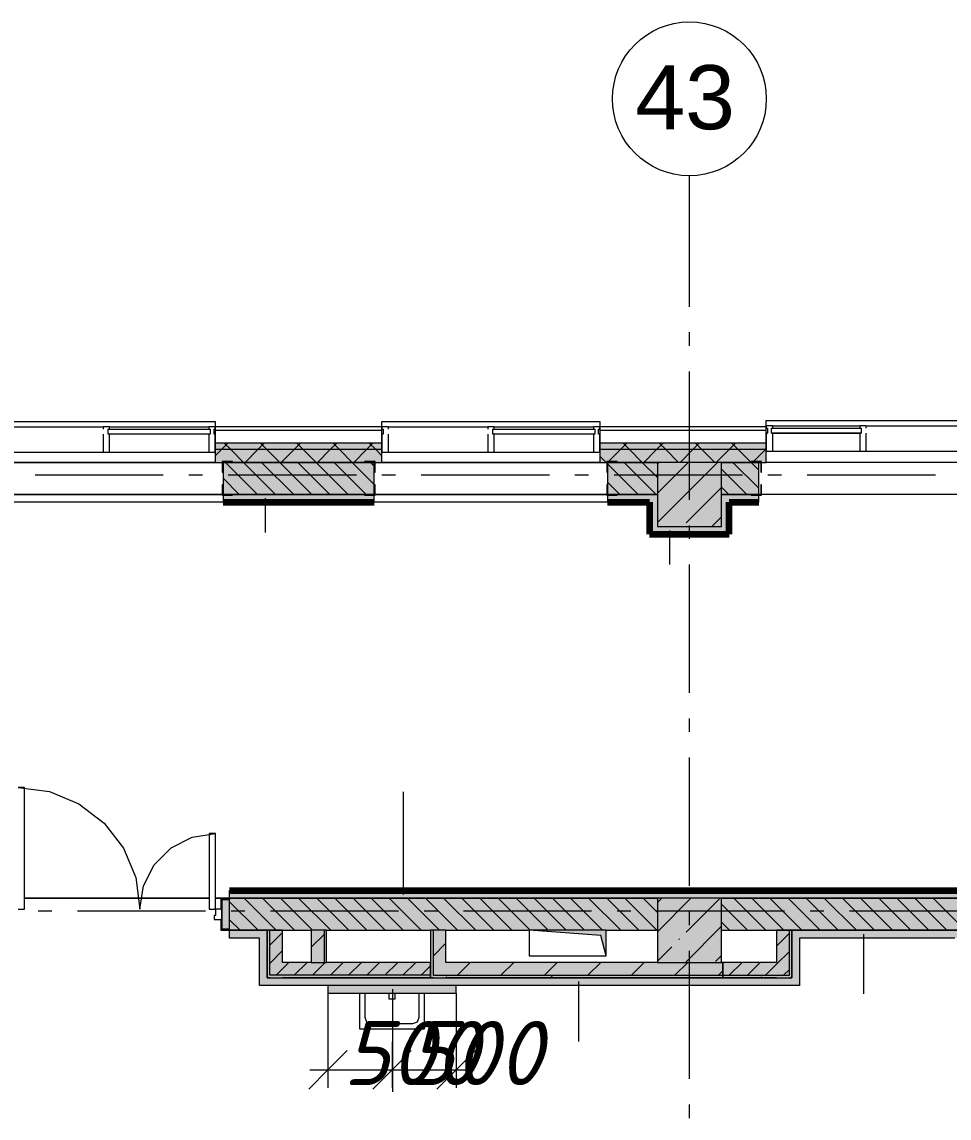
# Model space of a CAD drawing. Header units: millimetres. Extents: x -537608 to 253996, y -217170 to 186033.
# Drawn here: x -260134 to -252900, y 97707 to 106257 of the extents above; entities that cross this region are included whole.
import ezdxf

# ---------------------------------------------------------------- set-up
doc = ezdxf.new("R2010")
doc.units = ezdxf.units.MM
doc.layers.add('16) Лак 1.6м', color=160, linetype='Continuous', lineweight=90)
doc.layers.add('PDF _Геометрия', color=7, linetype='Continuous')
doc.layers.add('PDF _Текст', color=7, linetype='Continuous')
doc.layers.add('PDF _Сплошная заливка', color=7, linetype='Continuous', true_color=0xffffff)
doc.styles.add('PDF ArialMT', font='arial.ttf')
doc.styles.add('PDF ISOCPEUR Italic', font='isocpeui.ttf')

msp = doc.modelspace()

# ---------------------------------------------------------------- hatches: boundary and pattern name
at = {"layer": 'PDF _Сплошная заливка', "transparency": 33554559}
h = msp.add_hatch(color=256, dxfattribs=at)
h.paths.add_polyline_path([(-240126.19, 102921.2636), (-240126.19, 102971.2638), (-246626.1914, 102971.2638), (-246626.1914, 102921.2636), (-240371.3189, 102921.2636)], flags=0)
h.paths.add_polyline_path([(-257486.1367, 102921.2636), (-257324.7427, 102921.2636), (-257324.7427, 102971.2638), (-258624.7391, 102971.2638), (-258624.7391, 102921.2636), (-258321.009, 102921.2636)], flags=0)
h.paths.add_polyline_path([(-254326.1866, 102921.2636), (-254326.1866, 102971.2638), (-255624.7405, 102971.2638), (-255624.7405, 102921.2636), (-254564.0965, 102921.2636)], flags=0)
h.paths.add_polyline_path([(-260825.613, 102921.2636), (-260324.7413, 102921.2636), (-260324.7413, 102971.2638), (-261620.1864, 102971.2638), (-261620.1864, 102921.2636), (-261243.0492, 102921.2636)], flags=0)
h.paths.add_polyline_path([(-263330.2213, 102921.2636), (-263320.1886, 102921.2636), (-263320.1886, 102971.2638), (-264619.7372, 102971.2638), (-264619.7372, 102921.2636), (-264165.0937, 102921.2636)], flags=0)
h.paths.add_polyline_path([(-267504.57, 102921.2636), (-266319.7394, 102921.2636), (-266319.7394, 102971.2638), (-267619.7401, 102971.2638), (-267619.7401, 102921.2636)], flags=0)
h.paths.add_polyline_path([(-270426.6102, 102921.2636), (-269319.7381, 102921.2636), (-269319.7381, 102971.2638), (-270620.3545, 102971.2638), (-270620.3545, 102921.2636)], flags=0)
h.paths.add_polyline_path([(-272320.3567, 102921.2636), (-272320.3567, 102971.2638), (-273619.7374, 102971.2638), (-273619.7374, 102921.2636), (-272513.7824, 102921.2636)], flags=0)
h.paths.add_polyline_path([(-275435.8268, 102921.2636), (-275319.7353, 102921.2636), (-275319.7353, 102971.2638), (-276926.1831, 102971.2638), (-276926.1831, 102921.2636), (-275853.2587, 102921.2636)], flags=0)
h.paths.add_polyline_path([(-278626.181, 102921.2636), (-278626.181, 102971.2638), (-279926.186, 102971.2638), (-279926.186, 102921.2636), (-278775.3032, 102921.2636)], flags=0)
h.paths.add_polyline_path([(-281626.184, 102921.2636), (-281626.184, 102971.2638), (-282926.1804, 102971.2638), (-282926.1804, 102921.2636), (-281697.3434, 102921.2636)], flags=0)
h.paths.add_polyline_path([(-287958.8642, 102921.2636), (-287626.1812, 102921.2636), (-287626.1812, 102971.2638), (-290826.1849, 102971.2638), (-290826.1849, 102921.2636), (-288376.296, 102921.2636)], flags=0)
h.paths.add_polyline_path([(-285926.1833, 102921.2636), (-284626.1869, 102921.2636), (-284626.1869, 102971.2638), (-285926.1833, 102971.2638)], flags=0)
h = msp.add_hatch(color=256, dxfattribs=at)
h.paths.add_polyline_path([(-240026.1918, 102821.2653), (-240026.1918, 102921.2636), (-246626.1914, 102921.2636), (-246626.1914, 102821.2653), (-240371.3189, 102821.2653)], flags=0)
h.paths.add_polyline_path([(-254564.0965, 102821.2653), (-254326.1866, 102821.2653), (-254326.1866, 102921.2636), (-255624.7405, 102921.2636), (-255624.7405, 102821.2653), (-254676.1879, 102821.2653)], flags=0)
h.paths.add_polyline_path([(-257324.7427, 102821.2653), (-257324.7427, 102921.2636), (-258624.7391, 102921.2636), (-258624.7391, 102821.2653), (-257486.1367, 102821.2653)], flags=0)
h.paths.add_polyline_path([(-264582.5255, 102821.2653), (-263320.1886, 102821.2653), (-263320.1886, 102921.2636), (-264619.7372, 102921.2636), (-264619.7372, 102821.2653)], flags=0)
h.paths.add_polyline_path([(-261620.1864, 102821.2653), (-260324.7413, 102821.2653), (-260324.7413, 102921.2636), (-261620.1864, 102921.2636), (-261620.1864, 102842.3987)], flags=0)
h.paths.add_polyline_path([(-267504.57, 102821.2653), (-266319.7394, 102821.2653), (-266319.7394, 102921.2636), (-267619.7401, 102921.2636), (-267619.7401, 102821.2653)], flags=0)
h.paths.add_polyline_path([(-269319.7381, 102821.2653), (-269319.7381, 102921.2636), (-270620.3545, 102921.2636), (-270620.3545, 102821.2653), (-269591.7422, 102821.2653)], flags=0)
h.paths.add_polyline_path([(-273348.6546, 102821.2653), (-272320.3567, 102821.2653), (-272320.3567, 102921.2636), (-273619.7374, 102921.2636), (-273619.7374, 102821.2653)], flags=0)
h.paths.add_polyline_path([(-279192.735, 102821.2653), (-278626.181, 102821.2653), (-278626.181, 102921.2636), (-279926.186, 102921.2636), (-279926.186, 102821.2653), (-279226.1833, 102821.2653)], flags=0)
h.paths.add_polyline_path([(-276688.131, 102821.2653), (-275319.7353, 102821.2653), (-275319.7353, 102921.2636), (-276926.1831, 102921.2636), (-276926.1831, 102821.2653)], flags=0)
h.paths.add_polyline_path([(-281697.3434, 102821.2653), (-281626.184, 102821.2653), (-281626.184, 102921.2636), (-282926.1804, 102921.2636), (-282926.1804, 102821.2653), (-282532.2157, 102821.2653)], flags=0)
h.paths.add_polyline_path([(-287626.1812, 102821.2653), (-287626.1812, 102921.2636), (-290876.1851, 102921.2636), (-290876.1851, 102821.2653), (-287958.8642, 102821.2653)], flags=0)
h.paths.add_polyline_path([(-285871.6877, 102821.2653), (-284626.1869, 102821.2653), (-284626.1869, 102921.2636), (-285926.1833, 102921.2636), (-285926.1833, 102821.2653)], flags=0)
h = msp.add_hatch(color=256, dxfattribs=at)
h.paths.add_polyline_path([(-242676.189, 102571.2644), (-242651.189, 102571.2644), (-242651.189, 102821.2653), (-242676.189, 102819.1576), (-242676.189, 102809.3595)], flags=0)
h.paths.add_polyline_path([(-243176.191, 102571.2644), (-243176.191, 102821.2653), (-245676.192, 102821.2653), (-245676.192, 102571.2644), (-243293.3633, 102571.2644)], flags=0)
h.paths.add_polyline_path([(-246215.4035, 102571.2644), (-246176.1896, 102571.2644), (-246176.1896, 102821.2653), (-246564.7417, 102821.2653), (-246564.7417, 102571.2644)], flags=0)
h.paths.add_polyline_path([(-255398.9645, 102571.2644), (-255176.1898, 102571.2644), (-255176.1898, 102821.2653), (-255564.7419, 102821.2653), (-255564.7419, 102571.2644)], flags=0)
h.paths.add_polyline_path([(-254676.1879, 102571.2644), (-254384.7426, 102571.2644), (-254384.7426, 102821.2653), (-254676.1879, 102821.2653), (-254676.1879, 102729.2029)], flags=0)
h.paths.add_polyline_path([(-258564.7406, 102571.2644), (-257384.7412, 102571.2644), (-257384.7412, 102821.2653), (-258564.7406, 102821.2653)], flags=0)
h.paths.add_polyline_path([(-261559.74, 102571.2644), (-261176.187, 102571.2644), (-261176.187, 102821.2653), (-261559.74, 102821.2653)], flags=0)
h.paths.add_polyline_path([(-263379.7393, 102571.2644), (-263379.7393, 102821.2653), (-263676.1881, 102821.2653), (-263676.1881, 102571.2644), (-263616.1852, 102571.2644)], flags=0)
h.paths.add_polyline_path([(-260676.1851, 102571.2644), (-260384.7399, 102571.2644), (-260384.7399, 102821.2653), (-260676.1851, 102821.2653), (-260676.1851, 102729.2029)], flags=0)
h.paths.add_polyline_path([(-264559.7387, 102571.2644), (-264176.1857, 102571.2644), (-264176.1857, 102821.2653), (-264559.7387, 102821.2653)], flags=0)
h.paths.add_polyline_path([(-269591.7422, 102571.2644), (-269379.7366, 102571.2644), (-269379.7366, 102821.2653), (-269676.1853, 102821.2653), (-269676.1853, 102571.2644), (-269616.1868, 102571.2644)], flags=0)
h.paths.add_polyline_path([(-267559.7373, 102571.2644), (-266379.7379, 102571.2644), (-266379.7379, 102821.2653), (-267559.7373, 102821.2653)], flags=0)
for points in [[(-254676.1879, 102321.2656), (-254676.1879, 102821.2653), (-255176.1898, 102821.2653), (-255176.1898, 102321.2656), (-254981.5283, 102321.2656)], [(-256946.1889, 98821.265), (-256946.1889, 98921.2654), (-258100.1892, 98921.2654), (-258100.1892, 98821.265), (-257486.1367, 98821.265)], [(-254676.1879, 98821.265), (-254666.1896, 98821.265), (-254666.1896, 98921.2654), (-256826.1875, 98921.2654), (-256826.1875, 98821.265), (-254981.5283, 98821.265)], [(-254981.5283, 98801.2662), (-254666.1896, 98801.2662), (-254666.1896, 98821.265), (-256926.188, 98821.265), (-256926.188, 98801.2662), (-256651.2687, 98801.2662)]]:
    msp.add_hatch(color=256, dxfattribs=at).paths.add_polyline_path(points)
at = {"layer": 'PDF _Сплошная заливка', "true_color": 0xff7d7d, "transparency": 33554559}
h = msp.add_hatch(color=11, dxfattribs=at)
h.paths.add_polyline_path([(-255176.1898, 102511.2637), (-255176.1898, 102571.2644), (-255564.7419, 102571.2644), (-255564.7419, 102511.2637), (-255236.1883, 102511.2637)], flags=0)
h.paths.add_polyline_path([(-257384.7412, 102511.2637), (-257384.7412, 102571.2644), (-258564.7406, 102571.2644), (-258564.7406, 102511.2637), (-257486.1367, 102511.2637)], flags=0)
h.paths.add_polyline_path([(-260616.1866, 102511.2637), (-260384.7399, 102511.2637), (-260384.7399, 102571.2644), (-260616.1866, 102571.2644)], flags=0)
for points in [[(-254676.1879, 102321.2656), (-254616.1893, 102321.2656), (-254616.1893, 102571.2644), (-254676.1879, 102571.2644), (-254676.1879, 102488.423)], [(-254384.7426, 102511.2637), (-254384.7426, 102571.2644), (-254616.1893, 102571.2644), (-254616.1893, 102511.2637), (-254564.0965, 102511.2637)], [(-252856.1886, 99111.2657), (-252796.1901, 99111.2657), (-252796.1901, 99171.2642), (-254066.1873, 99171.2642), (-254066.1873, 99111.2657), (-253311.7923, 99111.2657)], [(-254066.1873, 98741.2656), (-254066.1873, 98801.2662), (-258220.1862, 98801.2662), (-258220.1862, 98741.2656), (-254981.5283, 98741.2656)]]:
    msp.add_hatch(color=11, dxfattribs=at).paths.add_polyline_path(points)
h = msp.add_hatch(color=11, dxfattribs=at)
h.paths.add_polyline_path([(-233376.192, 99421.2652), (-233026.1928, 99421.2652), (-233026.1928, 99481.2658), (-233636.1913, 99481.2658), (-233636.1913, 99421.2652)], flags=0)
h.paths.add_polyline_path([(-234556.1914, 99421.2652), (-234336.1919, 99421.2652), (-234336.1919, 99481.2658), (-234556.1914, 99481.2658)], flags=0)
h.paths.add_polyline_path([(-235256.1919, 99421.2652), (-235256.1919, 99481.2658), (-240016.1913, 99481.2658), (-240016.1913, 99421.2652), (-238284.1467, 99421.2652)], flags=0)
h.paths.add_polyline_path([(-242626.1889, 99421.2652), (-241776.1899, 99421.2652), (-241776.1899, 99481.2658), (-243566.1899, 99481.2658), (-243566.1899, 99421.2652), (-242676.189, 99421.2652)], flags=0)
h.paths.add_polyline_path([(-245676.192, 99421.2652), (-245326.1907, 99421.2652), (-245326.1907, 99481.2658), (-258513.7587, 99481.2658), (-258513.7587, 99421.2652), (-246176.1896, 99421.2652)], flags=0)
h.paths.add_polyline_path([(-260273.755, 99421.2652), (-260273.755, 99481.2658), (-261231.6816, 99481.2658), (-261231.6816, 99421.2652), (-260676.1851, 99421.2652)], flags=0)
at = {"layer": 'PDF _Сплошная заливка', "transparency": 33554559}
h = msp.add_hatch(color=256, dxfattribs=at)
h.paths.add_polyline_path([(-233376.192, 99171.2642), (-233376.192, 99421.2652), (-233636.1913, 99421.2652), (-233636.1913, 99171.2642)], flags=0)
h.paths.add_polyline_path([(-235446.1923, 99171.2642), (-235256.1919, 99171.2642), (-235256.1919, 99421.2652), (-239126.1905, 99421.2652), (-239126.1905, 99171.2642), (-236931.1919, 99171.2642)], flags=0)
h.paths.add_polyline_path([(-234476.1919, 99171.2642), (-234336.1919, 99171.2642), (-234336.1919, 99421.2652), (-234556.1914, 99421.2652), (-234556.1914, 99171.2642)], flags=0)
h.paths.add_polyline_path([(-242066.1928, 99171.2642), (-241778.1921, 99173.2643), (-241778.1921, 99421.2652), (-242126.1913, 99419.2651), (-242126.1913, 99171.2642)], flags=0)
h.paths.add_polyline_path([(-242676.189, 99171.2642), (-242626.1889, 99171.2642), (-242626.1889, 99421.2652), (-242676.189, 99421.2652), (-242676.189, 99260.5515)], flags=0)
h.paths.add_polyline_path([(-240014.1912, 99171.2642), (-239626.1902, 99171.2642), (-239626.1902, 99421.2652), (-240014.1912, 99419.2651), (-240016.1913, 99171.2642)], flags=0)
h.paths.add_polyline_path([(-243293.3633, 99171.2642), (-243176.191, 99171.2642), (-243176.191, 99421.2652), (-243564.192, 99419.2651), (-243564.192, 99171.2642)], flags=0)
h.paths.add_polyline_path([(-246176.1896, 99171.2642), (-246176.1896, 99421.2652), (-251676.1892, 99421.2652), (-251676.1892, 99171.2642), (-246632.8397, 99171.2642)], flags=0)
h.paths.add_polyline_path([(-245616.1892, 99171.2642), (-245328.1886, 99173.2643), (-245328.1886, 99421.2652), (-245676.192, 99419.2651), (-245676.192, 99171.2642)], flags=0)
h.paths.add_polyline_path([(-256826.1875, 99171.2642), (-255176.1898, 99171.2642), (-255176.1898, 99421.2652), (-258511.7564, 99419.2651), (-258511.7564, 99171.2642), (-256926.188, 99171.2642)], flags=0)
h.paths.add_polyline_path([(-254066.1873, 99171.2642), (-252176.1868, 99171.2642), (-252176.1868, 99421.2652), (-254676.1879, 99421.2652), (-254676.1879, 99171.2642)], flags=0)
h.paths.add_polyline_path([(-261660.4854, 99171.2642), (-261176.187, 99171.2642), (-261176.187, 99421.2652), (-263676.1881, 99421.2652), (-263676.1881, 99171.2642), (-263330.2213, 99171.2642)], flags=0)
h.paths.add_polyline_path([(-260273.755, 99171.2642), (-260275.7573, 99421.2652), (-260676.1851, 99419.2651), (-260676.1851, 99171.2642), (-260275.7573, 99171.2642)], flags=0)
at = {"layer": 'PDF _Сплошная заливка', "true_color": 0xff7d7d, "transparency": 33554559}
h = msp.add_hatch(color=11, dxfattribs=at)
h.paths.add_polyline_path([(-258220.1862, 99111.2657), (-258220.1862, 99171.2642), (-258513.7587, 99171.2642), (-258513.7587, 99111.2657), (-258280.189, 99111.2657)], flags=0)
h.paths.add_polyline_path([(-260273.755, 99111.2657), (-260273.755, 99171.2642), (-260596.1857, 99171.2642), (-260596.1857, 99111.2657)], flags=0)
at = {"layer": 'PDF _Сплошная заливка', "true_color": 0xbce362, "transparency": 33554559}
msp.add_hatch(color=63, dxfattribs=at).paths.add_polyline_path([(-256746.1881, 98681.2649), (-256746.1881, 98741.2656), (-257746.1877, 98741.2656), (-257746.1877, 98681.2649), (-257486.1367, 98681.2649)])

# ---------------------------------------------------------------- linework, layer by layer
at = {"layer": '16) Лак 1.6м'}
for p, q in [((-258564.7406, 102511.2637), (-257384.7412, 102511.2637)), ((-255564.7419, 102511.2637), (-255236.1883, 102511.2637)), ((-255236.1883, 102511.2637), (-255236.1883, 102261.2649)), ((-254616.1893, 102321.2656), (-254616.1893, 102511.2637)), ((-254616.1893, 102511.2637), (-254384.7426, 102511.2637)), ((-254616.1893, 102261.2649), (-254616.1893, 102321.2656)), ((-255236.1883, 102261.2649), (-255176.1898, 102261.2649)), ((-255176.1898, 102261.2649), (-254616.1893, 102261.2649)), ((-258513.7587, 99481.2658), (-245326.1907, 99481.2658))]:
    msp.add_line(p, q, dxfattribs=at)
at = {"layer": 'PDF _Геометрия', "color": 253, "lineweight": 9, "true_color": 0xaaaaaa}
for p, q in [((-254926.1888, 104035.9315), (-254926.1888, 105057.1936)), ((-254926.1888, 103730.0981), (-254926.1888, 103835.933)), ((-254926.1888, 102530.0999), (-254926.1888, 103530.0994)), ((-260324.7413, 103141.2653), (-258624.7391, 103141.2653)), ((-258624.7391, 103141.2653), (-258624.7391, 103098.2643)), ((-257324.7427, 103098.2643), (-257324.7427, 103141.2653)), ((-257324.7427, 103141.2653), (-255624.7405, 103141.2653)), ((-255624.7405, 103141.2653), (-255624.7405, 103098.2643)), ((-254326.1866, 103105.2636), (-254326.1866, 103148.2645)), ((-254326.1866, 103148.2645), (-246626.1914, 103148.2645)), ((-259459.7405, 103043.2649), (-258664.7409, 103043.2649)), ((-258674.7393, 103041.2649), (-259449.7423, 103041.2649)), ((-258634.7417, 103043.2649), (-258624.7391, 103043.2649)), ((-257324.7427, 103043.2649), (-257314.7401, 103043.2649)), ((-256459.7419, 103043.2649), (-255664.7423, 103043.2649)), ((-255674.7406, 103041.2649), (-256449.7393, 103041.2649)), ((-255634.743, 103043.2649), (-255624.7405, 103043.2649)), ((-254326.1866, 103050.2642), (-254316.1882, 103050.2642)), ((-254286.189, 103050.2642), (-253586.7417, 103050.2642)), ((-253596.7401, 103048.2641), (-254276.1863, 103048.2641)), ((-259030.4502, 102721.2649), (-260030.4498, 102721.2649)), ((-258724.6189, 102721.2649), (-258830.4495, 102721.2649)), ((-257524.6186, 102721.2649), (-258524.6181, 102721.2649)), ((-257218.783, 102721.2649), (-257324.6178, 102721.2649)), ((-256018.7826, 102721.2649), (-257018.7865, 102721.2649)), ((-255712.9513, 102721.2649), (-255818.7861, 102721.2649)), ((-254512.9509, 102721.2649), (-255512.9505, 102721.2649)), ((-254207.1196, 102721.2649), (-254312.9501, 102721.2649)), ((-253007.1193, 102721.2649), (-254007.1188, 102721.2649)), ((-254926.1888, 102224.2664), (-254926.1888, 102330.0992)), ((-254926.1888, 101024.266), (-254926.1888, 102024.2656)), ((-254926.1888, 100718.4326), (-254926.1888, 100824.2653)), ((-254926.1888, 99518.4322), (-254926.1888, 100518.434)), ((-259900.8721, 99321.2648), (-260006.7027, 99321.2648)), ((-258700.8718, 99321.2648), (-259700.8714, 99321.2648)), ((-258395.0361, 99321.2648), (-258500.871, 99321.2648)), ((-257195.0402, 99321.2648), (-258195.0397, 99321.2648)), ((-256889.2045, 99321.2648), (-256995.0394, 99321.2648)), ((-255689.2042, 99321.2648), (-256689.2037, 99321.2648)), ((-255383.3728, 99321.2648), (-255489.2034, 99321.2648)), ((-254183.3725, 99321.2648), (-255183.372, 99321.2648)), ((-254926.1888, 99212.6009), (-254926.1888, 99318.4336)), ((-253877.5411, 99321.2648), (-253983.3718, 99321.2648)), ((-252677.5409, 99321.2648), (-253677.5404, 99321.2648)), ((-255576.187, 99171.2642), (-256176.1893, 99171.2642)), ((-256176.1893, 99171.2642), (-256176.1893, 98971.2656)), ((-255616.1889, 99131.2645), (-256176.1893, 99171.2642)), ((-255576.187, 98971.2656), (-255616.1889, 99131.2645)), ((-255576.187, 98971.2656), (-255576.187, 99171.2642)), ((-256176.1893, 98971.2656), (-255576.187, 98971.2656)), ((-254926.1888, 98012.6006), (-254926.1888, 99012.6001)), ((-257496.1866, 98401.2647), (-257496.1866, 98681.2649)), ((-257456.1891, 98491.2646), (-257456.1891, 98681.2649)), ((-257271.1858, 98681.2649), (-257271.1858, 98636.2531)), ((-257221.1856, 98636.2531), (-257221.1856, 98681.2649)), ((-257036.1866, 98681.2649), (-257036.1866, 98491.2646)), ((-256996.189, 98681.2649), (-256996.189, 98401.2647)), ((-257271.1858, 98636.2531), (-257221.1856, 98636.2531)), ((-257441.5447, 98455.9088), (-257456.1891, 98491.2646)), ((-257406.1889, 98441.2644), (-257441.5447, 98455.9088)), ((-257086.1868, 98441.2644), (-257406.1889, 98441.2644)), ((-257050.8353, 98455.9088), (-257086.1868, 98441.2644)), ((-257036.1866, 98491.2646), (-257050.8353, 98455.9088)), ((-256996.189, 98401.2647), (-257496.1866, 98401.2647)), ((-254926.1888, 97706.7671), (-254926.1888, 97812.602))]:
    msp.add_line(p, q, dxfattribs=at)
at = {"layer": 'PDF _Геометрия', "lineweight": 9}
for p, q in [((-260274.7411, 103098.2643), (-259499.7381, 103098.2643)), ((-259449.7423, 103098.2643), (-259499.7381, 103098.2643)), ((-259499.7381, 103098.2643), (-259499.7381, 103081.2646)), ((-259499.7381, 103041.2649), (-259499.7381, 102901.2648)), ((-259459.7405, 103041.2649), (-259459.7405, 103081.2646)), ((-259459.7405, 103081.2646), (-259449.7423, 103081.2646)), ((-259449.7423, 103041.2649), (-259459.7405, 103041.2649)), ((-259449.7423, 103098.2643), (-258674.7393, 103098.2643)), ((-259449.7423, 103081.2646), (-259449.7423, 103098.2643)), ((-259449.7423, 103081.2646), (-258674.7393, 103081.2646)), ((-259449.7423, 102901.2648), (-259449.7423, 103041.2649)), ((-258624.7391, 103098.2643), (-258674.7393, 103098.2643)), ((-258674.7393, 103098.2643), (-258674.7393, 103081.2646)), ((-258674.7393, 103081.2646), (-258664.7409, 103081.2646)), ((-258664.7409, 103041.2649), (-258674.7393, 103041.2649)), ((-258674.7393, 103041.2649), (-258674.7393, 102901.2648)), ((-258664.7409, 103081.2646), (-258664.7409, 103041.2649)), ((-258634.7417, 103041.2649), (-258634.7417, 103081.2646)), ((-258634.7417, 103081.2646), (-258624.7391, 103081.2646)), ((-258624.7391, 103041.2649), (-258634.7417, 103041.2649)), ((-257324.7427, 103098.2643), (-258624.7391, 103098.2643)), ((-258624.7391, 103098.2643), (-258624.7391, 103071.2642)), ((-258624.7391, 103081.2646), (-258624.7391, 103098.2643)), ((-258624.7391, 103071.2642), (-258624.7391, 102971.2638)), ((-257324.7427, 103071.2642), (-258624.7391, 103071.2642)), ((-258624.7391, 102901.2648), (-258624.7391, 103041.2649)), ((-257324.7427, 103071.2642), (-257324.7427, 103098.2643)), ((-257274.7425, 103098.2643), (-257324.7427, 103098.2643)), ((-257324.7427, 103098.2643), (-257324.7427, 103081.2646)), ((-257324.7427, 103081.2646), (-257314.7401, 103081.2646)), ((-257324.7427, 102971.2638), (-257324.7427, 103071.2642)), ((-257314.7401, 103041.2649), (-257324.7427, 103041.2649)), ((-257324.7427, 103041.2649), (-257324.7427, 102901.2648)), ((-257314.7401, 103081.2646), (-257314.7401, 103041.2649)), ((-257274.7425, 103081.2646), (-257274.7425, 103098.2643)), ((-257274.7425, 103098.2643), (-256499.7395, 103098.2643)), ((-257274.7425, 102901.2648), (-257274.7425, 103041.2649)), ((-256449.7393, 103098.2643), (-256499.7395, 103098.2643)), ((-256499.7395, 103098.2643), (-256499.7395, 103081.2646)), ((-256499.7395, 103041.2649), (-256499.7395, 102901.2648)), ((-256459.7419, 103041.2649), (-256459.7419, 103081.2646)), ((-256459.7419, 103081.2646), (-256449.7393, 103081.2646)), ((-256449.7393, 103041.2649), (-256459.7419, 103041.2649)), ((-256449.7393, 103098.2643), (-255674.7406, 103098.2643)), ((-256449.7393, 103081.2646), (-256449.7393, 103098.2643)), ((-256449.7393, 103081.2646), (-255674.7406, 103081.2646)), ((-256449.7393, 102901.2648), (-256449.7393, 103041.2649)), ((-255624.7405, 103098.2643), (-255674.7406, 103098.2643)), ((-255674.7406, 103098.2643), (-255674.7406, 103081.2646)), ((-255674.7406, 103081.2646), (-255664.7423, 103081.2646)), ((-255664.7423, 103041.2649), (-255674.7406, 103041.2649)), ((-255674.7406, 103041.2649), (-255674.7406, 102901.2648)), ((-255664.7423, 103081.2646), (-255664.7423, 103041.2649)), ((-255634.743, 103041.2649), (-255634.743, 103081.2646)), ((-255634.743, 103081.2646), (-255624.7405, 103081.2646)), ((-255624.7405, 103041.2649), (-255634.743, 103041.2649)), ((-255624.7405, 103081.2646), (-255624.7405, 103098.2643)), ((-254326.1866, 103098.2643), (-255624.7405, 103098.2643)), ((-255624.7405, 103098.2643), (-255624.7405, 103071.2642)), ((-254326.1866, 103071.2642), (-255624.7405, 103071.2642)), ((-255624.7405, 103071.2642), (-255624.7405, 102971.2638)), ((-255624.7405, 102901.2648), (-255624.7405, 103041.2649)), ((-254276.1863, 103105.2636), (-254326.1866, 103105.2636)), ((-254326.1866, 103105.2636), (-254326.1866, 103088.2638)), ((-254326.1866, 103071.2642), (-254326.1866, 103098.2643)), ((-254326.1866, 103088.2638), (-254316.1882, 103088.2638)), ((-254326.1866, 102971.2638), (-254326.1866, 103071.2642)), ((-254316.1882, 103048.2641), (-254326.1866, 103048.2641)), ((-254326.1866, 103048.2641), (-254326.1866, 102908.2641)), ((-254316.1882, 103088.2638), (-254316.1882, 103048.2641)), ((-254286.189, 103048.2641), (-254286.189, 103088.2638)), ((-254286.189, 103088.2638), (-254276.1863, 103088.2638)), ((-254276.1863, 103048.2641), (-254286.189, 103048.2641)), ((-254276.1863, 103088.2638), (-254276.1863, 103105.2636)), ((-254276.1863, 103105.2636), (-253596.7401, 103105.2636)), ((-254276.1863, 103088.2638), (-253596.7401, 103088.2638)), ((-254276.1863, 102908.2641), (-254276.1863, 103048.2641)), ((-253546.7399, 103105.2636), (-253596.7401, 103105.2636)), ((-253596.7401, 103105.2636), (-253596.7401, 103088.2638)), ((-253596.7401, 103088.2638), (-253586.7417, 103088.2638)), ((-253586.7417, 103048.2641), (-253596.7401, 103048.2641)), ((-253596.7401, 103048.2641), (-253596.7401, 102908.2641)), ((-253586.7417, 103088.2638), (-253586.7417, 103048.2641)), ((-253546.7399, 103105.2636), (-252833.7419, 103105.2636)), ((-253546.7399, 103088.2638), (-253546.7399, 103105.2636)), ((-253546.7399, 102908.2641), (-253546.7399, 103048.2641)), ((-258624.7391, 102971.2638), (-258624.7391, 102921.2636)), ((-257324.7427, 102971.2638), (-258624.7391, 102971.2638)), ((-258576.0996, 102921.2636), (-258526.0993, 102971.2638)), ((-258504.8755, 102921.2636), (-258554.8757, 102971.2638)), ((-258293.2574, 102921.2636), (-258243.2572, 102971.2638)), ((-258222.0334, 102921.2636), (-258272.0336, 102971.2638)), ((-258010.411, 102921.2636), (-257960.4108, 102971.2638)), ((-257939.1913, 102921.2636), (-257989.1915, 102971.2638)), ((-257727.5689, 102921.2636), (-257677.5687, 102971.2638)), ((-257656.3492, 102921.2636), (-257706.3494, 102971.2638)), ((-257444.7268, 102921.2636), (-257394.7266, 102971.2638)), ((-257373.5071, 102921.2636), (-257423.5073, 102971.2638)), ((-257324.7427, 102921.2636), (-257324.7427, 102971.2638)), ((-254326.1866, 102971.2638), (-255624.7405, 102971.2638)), ((-255624.7405, 102971.2638), (-255624.7405, 102921.2636)), ((-255464.8277, 102921.2636), (-255414.8275, 102971.2638)), ((-255393.608, 102921.2636), (-255443.6082, 102971.2638)), ((-255181.9856, 102921.2636), (-255131.9854, 102971.2638)), ((-255110.7658, 102921.2636), (-255160.7661, 102971.2638)), ((-254899.1435, 102921.2636), (-254849.1432, 102971.2638)), ((-254827.9237, 102921.2636), (-254877.9239, 102971.2638)), ((-254616.3013, 102921.2636), (-254566.3011, 102971.2638)), ((-254545.0816, 102921.2636), (-254595.0818, 102971.2638)), ((-254326.1866, 102921.2636), (-254326.1866, 102971.2638)), ((-260274.7411, 102901.2648), (-259499.7381, 102901.2648)), ((-259499.7381, 102901.2648), (-259449.7423, 102901.2648)), ((-259449.7423, 102901.2648), (-258674.7393, 102901.2648)), ((-258674.7393, 102901.2648), (-258624.7391, 102901.2648)), ((-258624.7391, 102872.6219), (-258576.0996, 102921.2636)), ((-258624.7391, 102921.2636), (-258624.7391, 102821.2653)), ((-257324.7427, 102921.2636), (-258624.7391, 102921.2636)), ((-258404.8795, 102821.2653), (-258504.8755, 102921.2636)), ((-258393.2535, 102821.2653), (-258293.2574, 102921.2636)), ((-258122.033, 102821.2653), (-258222.0334, 102921.2636)), ((-258110.4114, 102821.2653), (-258010.411, 102921.2636)), ((-257839.1909, 102821.2653), (-257939.1913, 102921.2636)), ((-257827.5693, 102821.2653), (-257727.5689, 102921.2636)), ((-257556.3488, 102821.2653), (-257656.3492, 102921.2636)), ((-257544.7272, 102821.2653), (-257444.7268, 102921.2636)), ((-257324.7427, 102872.4992), (-257373.5071, 102921.2636)), ((-257324.7427, 102821.2653), (-257324.7427, 102921.2636)), ((-257324.7427, 102901.2648), (-257274.7425, 102901.2648)), ((-257274.7425, 102901.2648), (-256499.7395, 102901.2648)), ((-256499.7395, 102901.2648), (-256449.7393, 102901.2648)), ((-256449.7393, 102901.2648), (-255674.7406, 102901.2648)), ((-255674.7406, 102901.2648), (-255624.7405, 102901.2648)), ((-254326.1866, 102921.2636), (-255624.7405, 102921.2636)), ((-255624.7405, 102921.2636), (-255624.7405, 102821.2653)), ((-255576.4497, 102821.2653), (-255624.7405, 102869.554)), ((-255564.8281, 102821.2653), (-255464.8277, 102921.2636)), ((-255293.6076, 102821.2653), (-255393.608, 102921.2636)), ((-255281.9859, 102821.2653), (-255181.9856, 102921.2636)), ((-255010.7655, 102821.2653), (-255110.7658, 102921.2636)), ((-254999.1438, 102821.2653), (-254899.1435, 102921.2636)), ((-254727.9234, 102821.2653), (-254827.9237, 102921.2636)), ((-254716.3017, 102821.2653), (-254616.3013, 102921.2636)), ((-254445.0812, 102821.2653), (-254545.0816, 102921.2636)), ((-254433.4596, 102821.2653), (-254333.4592, 102921.2636)), ((-254333.4592, 102921.2636), (-254326.1866, 102928.5341)), ((-254326.1866, 102821.2653), (-254326.1866, 102921.2636)), ((-254326.1866, 102908.2641), (-254276.1863, 102908.2641)), ((-254276.1863, 102908.2641), (-253596.7401, 102908.2641)), ((-253596.7401, 102908.2641), (-253546.7399, 102908.2641)), ((-253546.7399, 102908.2641), (-252833.7419, 102908.2641)), ((-258624.7391, 102821.2653), (-260324.7413, 102821.2653)), ((-260324.7413, 102821.2653), (-258624.7391, 102821.2653)), ((-258624.7391, 102821.2653), (-257324.7427, 102821.2653)), ((-257384.7412, 102821.2653), (-258564.7406, 102821.2653)), ((-258564.7406, 102821.2653), (-258564.7406, 102571.2644)), ((-258296.2974, 102571.2644), (-258546.2983, 102821.2653)), ((-258154.8785, 102571.2644), (-258404.8795, 102821.2653)), ((-258013.4553, 102571.2644), (-258263.4563, 102821.2653)), ((-257872.0364, 102571.2644), (-258122.033, 102821.2653)), ((-257730.6131, 102571.2644), (-257980.6142, 102821.2653)), ((-257589.1943, 102571.2644), (-257839.1909, 102821.2653)), ((-257447.771, 102571.2644), (-257697.772, 102821.2653)), ((-257384.7412, 102649.6555), (-257556.3488, 102821.2653)), ((-257384.7412, 102791.0766), (-257414.9299, 102821.2653)), ((-257384.7412, 102571.2644), (-257384.7412, 102821.2653)), ((-255624.7405, 102821.2653), (-257324.7427, 102821.2653)), ((-257324.7427, 102821.2653), (-255624.7405, 102821.2653)), ((-255624.7405, 102821.2653), (-255176.1898, 102821.2653)), ((-255176.1898, 102821.2653), (-255564.7419, 102821.2653)), ((-255564.7419, 102821.2653), (-255564.7419, 102571.2644)), ((-255326.453, 102571.2644), (-255564.7419, 102809.5554)), ((-255185.0299, 102571.2644), (-255435.0308, 102821.2653)), ((-255176.1898, 102703.8454), (-255293.6076, 102821.2653)), ((-255176.1898, 102808.5522), (-255163.4745, 102821.2653)), ((-255176.1898, 102352.3542), (-254707.2765, 102821.2653)), ((-255176.1898, 102580.4532), (-254935.3776, 102821.2653)), ((-254676.1879, 102821.2653), (-255176.1898, 102821.2653)), ((-255176.1898, 102821.2653), (-255176.1898, 102321.2656)), ((-254676.1879, 102321.2656), (-254676.1879, 102821.2653)), ((-254384.7426, 102821.2653), (-254676.1879, 102821.2653)), ((-254676.1879, 102821.2653), (-254326.1866, 102821.2653)), ((-254384.7426, 102619.5035), (-254586.5001, 102821.2653)), ((-254384.7426, 102760.9245), (-254445.0812, 102821.2653)), ((-254384.7426, 102571.2644), (-254384.7426, 102821.2653)), ((-252176.1868, 102821.2653), (-254326.1866, 102821.2653)), ((-258437.7206, 102571.2644), (-258564.7406, 102698.2843)), ((-254477.9224, 102571.2644), (-254676.1879, 102769.5298)), ((-255467.8719, 102571.2644), (-255564.7419, 102668.1322)), ((-254950.332, 102350.113), (-254676.1879, 102624.255)), ((-254619.3456, 102571.2644), (-254676.1879, 102628.1088)), ((-258570.7387, 102571.2644), (-260374.186, 102571.2644)), ((-260374.186, 102571.2644), (-258570.7387, 102571.2644)), ((-258564.7406, 102571.2644), (-257384.7412, 102571.2644)), ((-258564.7406, 102571.2644), (-258564.7406, 102511.2637)), ((-257384.7412, 102571.2644), (-258564.7406, 102571.2644)), ((-258235.5238, 102541.2651), (-258235.5238, 102275.1148)), ((-257384.7412, 102511.2637), (-257384.7412, 102571.2644)), ((-255570.7401, 102571.2644), (-257378.7388, 102571.2644)), ((-257378.7388, 102571.2644), (-255570.7401, 102571.2644)), ((-255564.7419, 102571.2644), (-255176.1898, 102571.2644)), ((-255176.1898, 102571.2644), (-255564.7419, 102571.2644)), ((-255564.7419, 102571.2644), (-255564.7419, 102511.2637)), ((-254676.1879, 102571.2644), (-254616.1893, 102571.2644)), ((-254616.1893, 102571.2644), (-254676.1879, 102571.2644)), ((-254616.1893, 102571.2644), (-254384.7426, 102571.2644)), ((-254384.7426, 102571.2644), (-254616.1893, 102571.2644)), ((-254384.7426, 102511.2637), (-254384.7426, 102571.2644)), ((-252176.1868, 102571.2644), (-254363.7426, 102571.2644)), ((-258564.7406, 102511.2637), (-260384.7399, 102511.2637)), ((-255564.7419, 102511.2637), (-257384.7412, 102511.2637)), ((-254751.0805, 102321.2656), (-254676.1879, 102396.1582)), ((-255176.1898, 102321.2656), (-254676.1879, 102321.2656)), ((-255082.3167, 102291.2642), (-255082.3167, 102025.1139)), ((-260113.7562, 100286.2659), (-260163.7563, 100286.2659)), ((-260163.7563, 100286.2659), (-259917.8805, 100253.8941)), ((-260113.7562, 99336.2644), (-260113.7562, 100286.2659)), ((-259917.8805, 100253.8941), (-259688.7588, 100158.9898)), ((-257157.8457, 99451.2644), (-257157.8457, 100251.2653)), ((-259688.7588, 100158.9898), (-259492.0047, 100008.016)), ((-259492.0047, 100008.016), (-259341.0353, 99811.2641)), ((-258970.5508, 99813.585), (-258806.078, 99897.3887)), ((-258806.078, 99897.3887), (-258623.7573, 99926.2641)), ((-258623.7573, 99926.2641), (-258673.7575, 99926.2641)), ((-258673.7575, 99926.2641), (-258673.7575, 99336.2644)), ((-258623.7573, 99336.2644), (-258623.7573, 99926.2641)), ((-259341.0353, 99811.2641), (-259246.1288, 99582.1425)), ((-259101.0757, 99683.0579), (-258970.5508, 99813.585)), ((-259184.8816, 99518.5851), (-259101.0757, 99683.0579)), ((-259246.1288, 99582.1425), (-259213.757, 99336.2644)), ((-259213.757, 99336.2644), (-259184.8816, 99518.5851)), ((-258513.7587, 99421.2652), (-258513.7587, 99481.2658)), ((-258511.7564, 99419.2651), (-258581.7575, 99419.2651)), ((-258581.7575, 99419.2651), (-258581.7575, 99336.2644)), ((-258573.7571, 99336.2644), (-258573.7571, 99411.2647)), ((-258573.7571, 99411.2647), (-258511.7564, 99411.2647)), ((-258513.7587, 99411.2647), (-258573.7571, 99411.2647)), ((-258573.7571, 99411.2647), (-258573.7571, 99181.2647)), ((-258513.7587, 99421.2652), (-255176.1898, 99421.2652)), ((-255176.1898, 99421.2652), (-258513.7587, 99421.2652)), ((-258513.7587, 99181.2647), (-258513.7587, 99411.2647)), ((-258290.4112, 99171.2642), (-258513.7587, 99394.6116)), ((-258511.7564, 99411.2647), (-258511.7564, 99419.2651)), ((-258148.988, 99171.2642), (-258398.989, 99421.2652)), ((-258007.5691, 99171.2642), (-258257.5701, 99421.2652)), ((-257866.1459, 99171.2642), (-258116.1468, 99421.2652)), ((-257724.727, 99171.2642), (-257974.728, 99421.2652)), ((-257583.3038, 99171.2642), (-257833.3048, 99421.2652)), ((-257441.8849, 99171.2642), (-257691.8815, 99421.2652)), ((-257300.4616, 99171.2642), (-257550.4627, 99421.2652)), ((-257159.0428, 99171.2642), (-257409.0394, 99421.2652)), ((-257017.6195, 99171.2642), (-257267.6205, 99421.2652)), ((-256876.1963, 99171.2642), (-257126.1973, 99421.2652)), ((-256734.7775, 99171.2642), (-256984.7784, 99421.2652)), ((-256593.3542, 99171.2642), (-256843.3552, 99421.2652)), ((-256451.9354, 99171.2642), (-256701.9363, 99421.2652)), ((-256310.5121, 99171.2642), (-256560.5131, 99421.2652)), ((-256169.0932, 99171.2642), (-256419.0898, 99421.2652)), ((-256027.67, 99171.2642), (-256277.671, 99421.2652)), ((-255886.2468, 99171.2642), (-256136.2477, 99421.2652)), ((-255744.8279, 99171.2642), (-255994.8288, 99421.2652)), ((-255603.4047, 99171.2642), (-255853.4057, 99421.2652)), ((-255461.9858, 99171.2642), (-255711.9867, 99421.2652)), ((-255320.5625, 99171.2642), (-255570.5635, 99421.2652)), ((-255179.1437, 99171.2642), (-255429.1403, 99421.2652)), ((-255176.1898, 99309.7314), (-255287.7214, 99421.2652)), ((-255176.1898, 99158.9752), (-254913.8998, 99421.2652)), ((-255176.1898, 99387.0741), (-255141.9966, 99421.2652)), ((-254676.1879, 99421.2652), (-255176.1898, 99421.2652)), ((-255176.1898, 99421.2652), (-255176.1898, 98921.2654)), ((-254950.332, 99156.7361), (-254685.7987, 99421.2652)), ((-252176.1868, 99421.2652), (-254676.1879, 99421.2652)), ((-254676.1879, 99421.2652), (-252176.1868, 99421.2652)), ((-254676.1879, 98921.2654), (-254676.1879, 99421.2652)), ((-254472.0362, 99171.2642), (-254676.1879, 99375.418)), ((-254330.613, 99171.2642), (-254580.614, 99421.2652)), ((-254189.1941, 99171.2642), (-254439.1907, 99421.2652)), ((-254047.7709, 99171.2642), (-254297.7719, 99421.2652)), ((-253906.352, 99171.2642), (-254156.3487, 99421.2652)), ((-253764.9288, 99171.2642), (-254014.9297, 99421.2652)), ((-253623.5055, 99171.2642), (-253873.5066, 99421.2652)), ((-253482.0867, 99171.2642), (-253732.0876, 99421.2652)), ((-253340.6634, 99171.2642), (-253590.6644, 99421.2652)), ((-253199.2445, 99171.2642), (-253449.2455, 99421.2652)), ((-253057.8214, 99171.2642), (-253307.8223, 99421.2652)), ((-252916.4024, 99171.2642), (-253166.3991, 99421.2652)), ((-252774.9792, 99171.2642), (-253024.9802, 99421.2652)), ((-260163.7563, 99336.2644), (-260113.7562, 99336.2644)), ((-258673.7575, 99336.2644), (-258623.7573, 99336.2644)), ((-258623.7573, 99286.2642), (-258633.7556, 99286.2642)), ((-258633.7556, 99286.2642), (-258633.7556, 99256.2649)), ((-258623.7573, 99336.2644), (-258623.7573, 99286.2642)), ((-258573.7571, 99336.2644), (-258623.7573, 99336.2644)), ((-258581.7575, 99336.2644), (-258573.7571, 99336.2644)), ((-258573.7571, 99256.2649), (-258573.7571, 99336.2644)), ((-258633.7556, 99256.2649), (-258573.7571, 99256.2649)), ((-258573.7571, 99256.2649), (-258581.7575, 99256.2649)), ((-258581.7575, 99256.2649), (-258581.7575, 99173.2643)), ((-258573.7571, 99181.2647), (-258573.7571, 99256.2649)), ((-258431.8345, 99171.2642), (-258513.7587, 99253.1905)), ((-254957.7038, 98921.2654), (-254676.1879, 99202.7791)), ((-254613.4551, 99171.2642), (-254676.1879, 99233.997)), ((-258581.7575, 99173.2643), (-258511.7564, 99173.2643)), ((-258511.7564, 99181.2647), (-258573.7571, 99181.2647)), ((-258573.7571, 99181.2647), (-258513.7587, 99181.2647)), ((-258513.7587, 99111.2657), (-258513.7587, 99171.2642)), ((-258513.7587, 99171.2642), (-258220.1862, 99171.2642)), ((-258220.1862, 99171.2642), (-258513.7587, 99171.2642)), ((-258280.189, 99111.2657), (-258513.7587, 99111.2657)), ((-258511.7564, 99173.2643), (-258511.7564, 99181.2647)), ((-258280.189, 98741.2656), (-258280.189, 99111.2657)), ((-258220.1862, 99171.2642), (-257876.1873, 99171.2642)), ((-258200.1895, 99171.2642), (-258220.1862, 99171.2642)), ((-258220.1862, 99171.2642), (-258220.1862, 98801.2662)), ((-258220.1862, 99111.2657), (-258220.1862, 99171.2642)), ((-258220.1862, 98801.2662), (-258220.1862, 99111.2657)), ((-258100.1892, 99171.2642), (-258200.1895, 99171.2642)), ((-258200.1895, 98821.265), (-258200.1895, 99171.2642)), ((-258200.1895, 99054.5354), (-258100.1892, 99154.5357)), ((-258100.1892, 98921.2654), (-258100.1892, 99171.2642)), ((-257876.1873, 99171.2642), (-257876.1873, 98921.2654)), ((-257776.1869, 99171.2642), (-257876.1873, 99171.2642)), ((-257876.1873, 99039.1245), (-257776.1869, 99139.1228)), ((-257756.1859, 99171.2642), (-257776.1869, 99171.2642)), ((-257776.1869, 99171.2642), (-257776.1869, 98921.2654)), ((-257756.1859, 98921.2654), (-257756.1859, 99171.2642)), ((-257756.1859, 99171.2642), (-256946.1889, 99171.2642)), ((-256946.1889, 99171.2642), (-256946.1889, 98801.2662)), ((-256926.188, 99171.2642), (-256946.1889, 99171.2642)), ((-256826.1875, 99171.2642), (-256926.188, 99171.2642)), ((-256926.188, 99171.2642), (-256926.188, 98821.265)), ((-256826.1875, 98921.2654), (-256826.1875, 99171.2642)), ((-256826.1875, 99171.2642), (-256176.1893, 99171.2642)), ((-255576.187, 99171.2642), (-255176.1898, 99171.2642)), ((-255007.3552, 99099.7108), (-255002.6144, 99104.4516)), ((-254676.1879, 99171.2642), (-254066.1873, 99171.2642)), ((-254146.1867, 99171.2642), (-254246.1871, 99171.2642)), ((-254246.1871, 99171.2642), (-254246.1871, 98921.2654)), ((-254246.1871, 99048.7375), (-254146.1867, 99148.7378)), ((-254146.1867, 98821.265), (-254146.1867, 99171.2642)), ((-254126.1901, 99171.2642), (-254146.1867, 99171.2642)), ((-254126.1901, 98801.2662), (-254126.1901, 99171.2642)), ((-254066.1873, 99171.2642), (-254126.1901, 99171.2642)), ((-254126.1901, 99171.2642), (-254126.1901, 98801.2662)), ((-254066.1873, 99171.2642), (-252796.1901, 99171.2642)), ((-252796.1901, 99171.2642), (-254066.1873, 99171.2642)), ((-252856.1886, 99111.2657), (-254066.1873, 99111.2657)), ((-254066.1873, 99111.2657), (-254066.1873, 98801.2662)), ((-253567.8517, 99141.265), (-253567.8517, 98675.1161)), ((-256926.188, 98970.8909), (-256826.1875, 99070.8892)), ((-255176.1898, 98930.8783), (-255064.3783, 99042.6855)), ((-258200.1895, 98913.1143), (-258100.1892, 99013.1126)), ((-254722.2309, 98928.6371), (-254676.1879, 98974.6801)), ((-254246.1871, 98907.3164), (-254146.1867, 99007.3147)), ((-258150.6157, 98821.265), (-258100.1892, 98871.6915)), ((-258100.1892, 98871.6915), (-258050.6152, 98921.2654)), ((-257876.1873, 98921.2654), (-258100.1892, 98921.2654)), ((-258009.1924, 98821.265), (-257909.1921, 98921.2654)), ((-257876.1873, 98921.2654), (-257776.1869, 98921.2654)), ((-257867.7735, 98821.265), (-257767.7732, 98921.2654)), ((-257776.1869, 98921.2654), (-257756.1859, 98921.2654)), ((-256946.1889, 98921.2654), (-257756.1859, 98921.2654)), ((-257726.3503, 98821.265), (-257626.3499, 98921.2654)), ((-257584.9314, 98821.265), (-257484.9311, 98921.2654)), ((-257443.5082, 98821.265), (-257343.5078, 98921.2654)), ((-257302.085, 98821.265), (-257202.0846, 98921.2654)), ((-257160.6661, 98821.265), (-257060.6657, 98921.2654)), ((-257019.2429, 98821.265), (-256946.1889, 98894.3212)), ((-256946.1889, 98821.265), (-256946.1889, 98921.2654)), ((-255176.1898, 98921.2654), (-256826.1875, 98921.2654)), ((-256736.4008, 98821.265), (-256636.4004, 98921.2654)), ((-256396.992, 98821.265), (-256296.9915, 98921.2654)), ((-256057.5788, 98821.265), (-255957.5784, 98921.2654)), ((-255718.1657, 98821.265), (-255618.1696, 98921.2654)), ((-255378.7569, 98821.265), (-255278.7565, 98921.2654)), ((-255176.1898, 98921.2654), (-254676.1879, 98921.2654)), ((-255039.3438, 98821.265), (-254939.3434, 98921.2654)), ((-254699.935, 98821.265), (-254666.1896, 98855.0104)), ((-254666.1896, 98921.2654), (-254676.1879, 98921.2654)), ((-254666.1896, 98911.5793), (-254656.5012, 98921.2654)), ((-254666.1896, 98821.265), (-254666.1896, 98921.2654)), ((-254246.1871, 98921.2654), (-254666.1896, 98921.2654)), ((-254666.1896, 98921.2654), (-254666.1896, 98821.265)), ((-254615.0827, 98821.265), (-254515.0824, 98921.2654)), ((-254473.6596, 98821.265), (-254373.6591, 98921.2654)), ((-254332.2406, 98821.265), (-254246.1871, 98907.3164)), ((-254190.8174, 98821.265), (-254146.1867, 98865.8936)), ((-258220.1862, 98801.2662), (-258200.1895, 98801.2662)), ((-258200.1895, 98801.2662), (-258220.1862, 98801.2662)), ((-258100.1892, 98821.265), (-258200.1895, 98821.265)), ((-258200.1895, 98801.2662), (-258100.1892, 98801.2662)), ((-256946.1889, 98821.265), (-258100.1892, 98821.265)), ((-258100.1892, 98801.2662), (-256946.1889, 98801.2662)), ((-256946.1889, 98801.2662), (-258100.1892, 98801.2662)), ((-256946.1889, 98801.2662), (-256946.1889, 98821.265)), ((-256946.1889, 98801.2662), (-256926.188, 98801.2662)), ((-256926.188, 98801.2662), (-256946.1889, 98801.2662)), ((-256926.188, 98821.265), (-256826.1875, 98821.265)), ((-256926.188, 98801.2662), (-256826.1875, 98801.2662)), ((-256826.1875, 98821.265), (-254666.1896, 98821.265)), ((-256826.1875, 98801.2662), (-254666.1896, 98801.2662)), ((-254666.1896, 98801.2662), (-256826.1875, 98801.2662)), ((-255790.1389, 98771.2649), (-255790.1389, 98305.116)), ((-254666.1896, 98801.2662), (-254666.1896, 98821.265)), ((-254666.1896, 98821.265), (-254246.1871, 98821.265)), ((-254666.1896, 98821.265), (-254666.1896, 98801.2662)), ((-254666.1896, 98801.2662), (-254246.1871, 98801.2662)), ((-254246.1871, 98801.2662), (-254666.1896, 98801.2662)), ((-254246.1871, 98821.265), (-254146.1867, 98821.265)), ((-254246.1871, 98801.2662), (-254146.1867, 98801.2662)), ((-254146.1867, 98801.2662), (-254126.1901, 98801.2662)), ((-254126.1901, 98801.2662), (-254146.1867, 98801.2662)), ((-254066.1873, 98801.2662), (-254066.1873, 98741.2656)), ((-258220.1862, 98741.2656), (-258280.189, 98741.2656)), ((-254066.1873, 98741.2656), (-258220.1862, 98741.2656)), ((-256746.1881, 98741.2656), (-257746.1877, 98741.2656)), ((-257746.1877, 98741.2656), (-257746.1877, 98681.2649)), ((-257746.1877, 98681.2649), (-256746.1881, 98681.2649)), ((-257746.1877, 98681.2649), (-257746.1877, 98082.6103)), ((-257241.5138, 98711.2641), (-257241.5138, 97910.5937)), ((-256746.1881, 98681.2649), (-256746.1881, 98741.2656)), ((-256746.1881, 98681.2649), (-256746.1881, 98082.6103)), ((-257246.1857, 98301.2643), (-257246.1857, 98082.6103)), ((-257886.1856, 98082.6103), (-257246.1857, 98082.6103)), ((-257746.1877, 98082.6103), (-257746.1877, 97942.6102)), ((-257246.1857, 98082.6103), (-256606.1858, 98082.6103)), ((-257246.1857, 98082.6103), (-257246.1857, 97942.6102)), ((-256746.1881, 98082.6103), (-256746.1881, 97942.6102))]:
    msp.add_line(p, q, dxfattribs=at)
at = {"layer": 'PDF _Геометрия', "color": 253, "lineweight": 20, "true_color": 0xaaaaaa}
for p, q in [((-258489.7402, 102827.2635), (-258570.7387, 102827.2635)), ((-258570.7387, 102827.2635), (-258570.7387, 102746.2651)), ((-258564.7406, 102746.2651), (-258564.7406, 102821.2653)), ((-258564.7406, 102821.2653), (-258489.7402, 102821.2653)), ((-258489.7402, 102821.2653), (-258489.7402, 102827.2635)), ((-257378.7388, 102827.2635), (-257459.7415, 102827.2635)), ((-257459.7415, 102827.2635), (-257459.7415, 102821.2653)), ((-257459.7415, 102821.2653), (-257384.7412, 102821.2653)), ((-257384.7412, 102821.2653), (-257384.7412, 102746.2651)), ((-257378.7388, 102746.2651), (-257378.7388, 102827.2635)), ((-255489.7417, 102827.2635), (-255570.7401, 102827.2635)), ((-255570.7401, 102827.2635), (-255570.7401, 102746.2651)), ((-255564.7419, 102746.2651), (-255564.7419, 102821.2653)), ((-255564.7419, 102821.2653), (-255489.7417, 102821.2653)), ((-255489.7417, 102821.2653), (-255489.7417, 102827.2635)), ((-254363.7426, 102827.2635), (-254444.741, 102827.2635)), ((-254444.741, 102827.2635), (-254444.741, 102821.2653)), ((-254444.741, 102821.2653), (-254369.7408, 102821.2653)), ((-254369.7408, 102821.2653), (-254369.7408, 102746.2651)), ((-254363.7426, 102746.2651), (-254363.7426, 102827.2635)), ((-258570.7387, 102746.2651), (-258564.7406, 102746.2651)), ((-257384.7412, 102746.2651), (-257378.7388, 102746.2651)), ((-255570.7401, 102746.2651), (-255564.7419, 102746.2651)), ((-254369.7408, 102746.2651), (-254363.7426, 102746.2651)), ((-258564.7406, 102646.2647), (-258570.7387, 102646.2647)), ((-258570.7387, 102646.2647), (-258570.7387, 102565.2641)), ((-258564.7406, 102571.2644), (-258564.7406, 102646.2647)), ((-257384.7412, 102646.2647), (-257384.7412, 102571.2644)), ((-257378.7388, 102646.2647), (-257384.7412, 102646.2647)), ((-257378.7388, 102565.2641), (-257378.7388, 102646.2647)), ((-255564.7419, 102646.2647), (-255570.7401, 102646.2647)), ((-255570.7401, 102646.2647), (-255570.7401, 102565.2641)), ((-255564.7419, 102571.2644), (-255564.7419, 102646.2647)), ((-254369.7408, 102646.2647), (-254369.7408, 102571.2644)), ((-254363.7426, 102646.2647), (-254369.7408, 102646.2647)), ((-254363.7426, 102565.2641), (-254363.7426, 102646.2647)), ((-258570.7387, 102565.2641), (-258489.7402, 102565.2641)), ((-258489.7402, 102571.2644), (-258564.7406, 102571.2644)), ((-258489.7402, 102565.2641), (-258489.7402, 102571.2644)), ((-257384.7412, 102571.2644), (-257459.7415, 102571.2644)), ((-257459.7415, 102571.2644), (-257459.7415, 102565.2641)), ((-257459.7415, 102565.2641), (-257378.7388, 102565.2641)), ((-255570.7401, 102565.2641), (-255489.7417, 102565.2641)), ((-255489.7417, 102571.2644), (-255564.7419, 102571.2644)), ((-255489.7417, 102565.2641), (-255489.7417, 102571.2644)), ((-254369.7408, 102571.2644), (-254444.741, 102571.2644)), ((-254444.741, 102571.2644), (-254444.741, 102565.2641)), ((-254444.741, 102565.2641), (-254363.7426, 102565.2641))]:
    msp.add_line(p, q, dxfattribs=at)
at = {"layer": 'PDF _Геометрия', "color": 9, "lineweight": 9, "true_color": 0xc0c0c0}
for p, q in [((-252176.1868, 102571.2644), (-254363.7426, 102571.2644)), ((-260113.7562, 99421.2652), (-258673.7575, 99421.2652)), ((-258673.7575, 99421.2652), (-260113.7562, 99421.2652)), ((-258623.7573, 99421.2652), (-258513.7587, 99421.2652)), ((-258513.7587, 99421.2652), (-258623.7573, 99421.2652))]:
    msp.add_line(p, q, dxfattribs=at)
at = {"layer": 'PDF _Геометрия', "color": 8, "lineweight": 9, "true_color": 0x787878}
for p, q in [((-257965.4272, 98801.2662), (-257966.7664, 98803.5849)), ((-256917.5201, 98815.0365), (-256920.8744, 98820.843)), ((-256819.3067, 98818.7353), (-256822.661, 98812.9266)), ((-256000.1897, 98815.0882), (-256003.544, 98809.2795)), ((-255773.4148, 98801.475), (-255773.5354, 98801.2662)), ((-254361.9557, 98807.794), (-254365.31, 98801.9853))]:
    msp.add_line(p, q, dxfattribs=at)
at = {"layer": 'PDF _Геометрия', "lineweight": 20}
for p, q in [((-257596.1871, 98232.6109), (-257746.1877, 98082.6103)), ((-257096.1895, 98232.6109), (-257246.1857, 98082.6103)), ((-256596.1875, 98232.6109), (-256746.1881, 98082.6103)), ((-257746.1877, 98082.6103), (-257896.1882, 97932.6098)), ((-257246.1857, 98082.6103), (-257396.1863, 97932.6098)), ((-256746.1881, 98082.6103), (-256896.1887, 97932.6098))]:
    msp.add_line(p, q, dxfattribs=at)
msp.add_circle((-254926.1869, 105657.1943), 600.0003, dxfattribs=at)
at = {"layer": 'PDF _Сплошная заливка', "color": 11, "lineweight": 35, "true_color": 0xff7d7d, "transparency": 33554559}
for points in [[(-255176.1898, 102261.2649), (-255176.1898, 102511.2637), (-255236.1883, 102261.2649), (-255236.1883, 102511.2637)], [(-255176.1898, 102261.2649), (-254616.1893, 102261.2649), (-255176.1898, 102321.2656), (-254616.1893, 102321.2656)], [(-258220.1862, 98741.2656), (-258220.1862, 99111.2657), (-258280.189, 98741.2656), (-258280.189, 99111.2657)], [(-254066.1873, 98801.2662), (-254066.1873, 99171.2642), (-254126.1901, 98801.2662), (-254126.1901, 99171.2642)]]:
    msp.add_solid(points, dxfattribs=at)
at = {"layer": 'PDF _Сплошная заливка', "color": 7, "lineweight": 35, "true_color": 0xf4f4f4, "transparency": 33554559}
msp.add_solid([(-258513.7587, 99181.2647), (-258513.7587, 99411.2647), (-258573.7571, 99181.2647), (-258573.7571, 99411.2647)], dxfattribs=at)
at = {"layer": 'PDF _Сплошная заливка', "lineweight": 35, "transparency": 33554559}
for points in [[(-255176.1898, 98921.2654), (-254676.1879, 98921.2654), (-255176.1898, 99421.2652), (-254676.1879, 99421.2652)], [(-258200.1895, 98801.2662), (-258200.1895, 99171.2642), (-258220.1862, 98801.2662), (-258220.1862, 99171.2642)], [(-258100.1892, 98821.265), (-258100.1892, 99171.2642), (-258200.1895, 98821.265), (-258200.1895, 99171.2642)], [(-257776.1869, 98921.2654), (-257776.1869, 99171.2642), (-257876.1873, 98921.2654), (-257876.1873, 99171.2642)], [(-257756.1859, 98921.2654), (-257756.1859, 99171.2642), (-257776.1869, 98921.2654), (-257776.1869, 99171.2642)], [(-256926.188, 98801.2662), (-256926.188, 99171.2642), (-256946.1889, 98801.2662), (-256946.1889, 99171.2642)], [(-256826.1875, 98821.265), (-256826.1875, 99171.2642), (-256926.188, 98821.265), (-256926.188, 99171.2642)], [(-254146.1867, 98821.265), (-254146.1867, 99171.2642), (-254246.1871, 98821.265), (-254246.1871, 99171.2642)], [(-254126.1901, 98801.2662), (-254126.1901, 99171.2642), (-254146.1867, 98801.2662), (-254146.1867, 99171.2642)], [(-254246.1871, 98821.265), (-254246.1871, 98921.2654), (-254666.1896, 98821.265), (-254666.1896, 98921.2654)], [(-258200.1895, 98801.2662), (-256946.1889, 98801.2662), (-258200.1895, 98821.265), (-256946.1889, 98821.265)], [(-254666.1896, 98801.2662), (-254146.1867, 98801.2662), (-254666.1896, 98821.265), (-254146.1867, 98821.265)]]:
    msp.add_solid(points, dxfattribs=at)
at = {"layer": 'PDF _Сплошная заливка', "color": 254, "lineweight": 35, "true_color": 0xe2e2e2, "transparency": 33554559}
msp.add_solid([(-255576.187, 98971.2656), (-255576.187, 99171.2642), (-255616.1889, 99131.2645), (-256176.1893, 99171.2642)], dxfattribs=at)

# ---------------------------------------------------------------- texts
at = {"layer": 'PDF _Текст', "char_height": 500, "attachment_point": 4}
for s, insert, style in [('43', (-255347.7457, 105666.2696), 'PDF ArialMT'), ('500', (-257628.9206, 98214.1289), 'PDF ISOCPEUR Italic'), ('500', (-257128.9229, 98214.1289), 'PDF ISOCPEUR Italic')]:
    msp.add_mtext(s, dxfattribs=dict(at, insert=insert, style=style))

doc.saveas('drawing.dxf')
